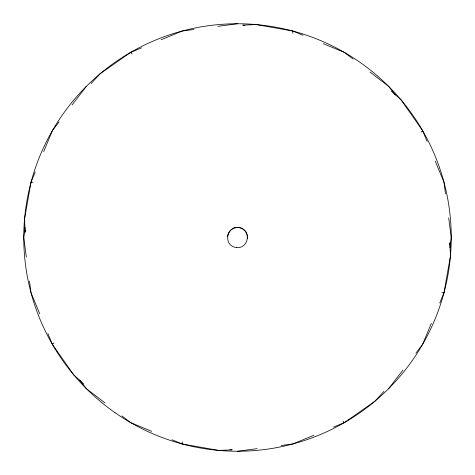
<?xml version="1.0" encoding="UTF-8"?>
<svg xmlns="http://www.w3.org/2000/svg" width="475" height="475" viewBox="0 0 475 475"><rect width="100%" height="100%" fill="white"/><g stroke="black" fill="none" stroke-linecap="round" stroke-linejoin="round"><path stroke-width="0.71" d="M236.621 247.523C221.843 246.127 226.955 223.06 240.944 228.042C251.809 231.426 247.772 249.114 236.627 247.481M247.523 238.379C247.974 233.077 243.675 227.953 238.379 227.477M25.395 230.007L25.145 232.216L24.563 218.868L31.035 182.18L35.245 172.003M449.605 244.993L449.855 242.784L450.437 256.132L443.965 292.82L439.755 302.997M25.086 227.341L23.75 237.5L26.339 257.153M449.914 247.659L451.25 237.5L448.661 217.847M43.676 151.656L52.387 130.625L59.09 121.885M431.324 323.344L422.613 344.375L415.91 353.115M238.373 227.519C232.993 226.985 227.976 231.367 227.477 236.621M72.052 104.993L86.355 86.355M388.645 388.645L402.948 370.007M91.081 83.606L100.106 73.756L130.625 52.387L141.479 47.892M383.919 391.394L374.894 401.244L344.375 422.613L333.521 427.108M161.15 39.746L182.18 31.035L193.824 29.497M313.85 435.254L292.82 443.965L281.176 445.503M217.847 26.339L237.5 23.75M237.5 451.25L257.153 448.661M244.993 25.395L242.784 25.145L256.132 24.563L292.82 31.035L302.997 35.245M230.007 449.605L232.216 449.855L218.868 450.437L182.18 443.965L172.003 439.755M323.344 43.676L344.375 52.387L353.115 59.09M151.656 431.324L130.625 422.613L121.885 415.91M370.007 72.052L388.645 86.355L395.325 95.065M104.993 402.948L86.355 388.645L79.675 379.935M391.394 91.081L401.244 100.106L422.613 130.625L427.108 141.479M83.606 383.919L73.756 374.894L52.387 344.375L47.892 333.521M435.254 161.15L443.965 182.18L445.503 193.824M39.746 313.85L31.035 292.82L29.497 281.176M130.625 52.387A217.847 217.847 0 0 1 132.086 53.936M182.18 443.965A217.847 217.847 0 0 1 182.24 441.839M443.965 292.82A217.847 217.847 0 0 1 441.839 292.76M422.613 130.625A217.847 217.847 0 0 1 421.064 132.086M292.82 31.035A217.847 217.847 0 0 1 292.76 33.161M344.375 422.613A217.847 217.847 0 0 1 342.914 421.064M31.035 182.18A217.847 217.847 0 0 1 33.161 182.24M52.387 344.375A217.847 217.847 0 0 1 53.936 342.914M114.897 412.591A213.75 213.75 0 0 0 450.437 256.132A213.75 213.75 0 0 0 147.167 43.777A213.75 213.75 0 0 0 114.897 412.591"/></g></svg>
